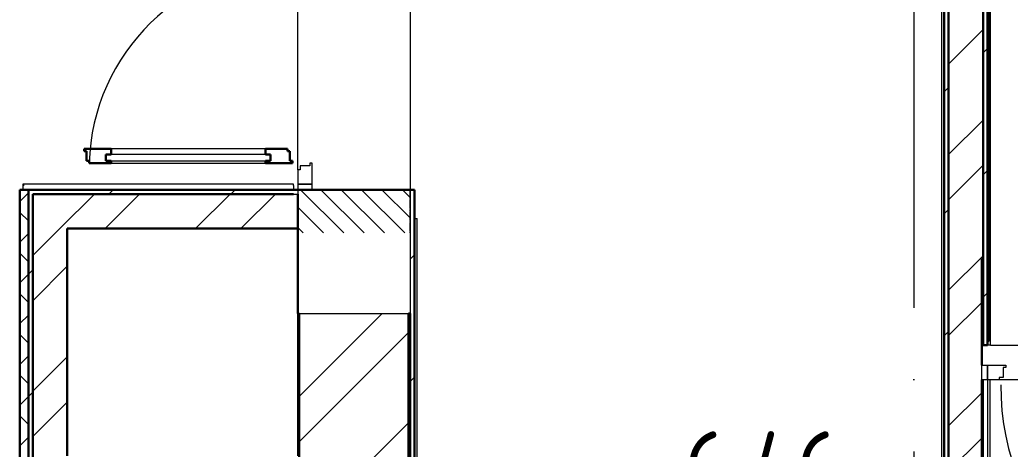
# Model space of a CAD drawing. Header units: millimetres. Extents: x -325553 to 627452, y -28539 to 738858.
# Drawn here: x 130812 to 134251, y 456637 to 458130 of the extents above; entities that cross this region are included whole.
import ezdxf

# ---------------------------------------------------------------- set-up
doc = ezdxf.new("R2010")
doc.units = ezdxf.units.MM
doc.linetypes.add('ADSK_Линия сетки', pattern=[25, 20, -2.5, 0, -2.5])
doc.linetypes.add('ADSK_Штриховая_ш2 п1_5', pattern=[4.5, 3, -1.5])
for name, color, linetype, lineweight in [('Двери', 252, 'Continuous', 9), ('Марки помещений', 252, 'Continuous', 20), ('Ограждение', 252, 'Continuous', 9), ('Оси', 252, 'Continuous', 9), ('Стены внутренние', 7, 'Continuous', 18), ('Стены наружные', 7, 'Continuous', 18), ('Стены штриховка', 7, 'Continuous', 9)]:
    doc.layers.add(name, color=color, linetype=linetype, lineweight=lineweight)
doc.layers.add('Двери открывание', color=7, linetype='Continuous', lineweight=9, true_color=0xc0c0c0)
doc.styles.add('GOST Common_2', font='', dxfattribs={"width": 0.9, "height": 250})
doc.styles.get('GOST Common_2').set_extended_font_data('GOST type B')

# ---------------------------------------------------------------- blocks, each defined once
blk = doc.blocks.new('2 этаж')
at = {"layer": 'Двери', "lineweight": 18, "true_color": 0x636466}
h = blk.add_hatch(dxfattribs=at)
h.set_pattern_fill('FP_2', color=251, angle=90, style=0, pattern_type=2)
h.set_pattern_definition([(135, (131231.006, 20395.747), (-35.3553, -35.3553), [])])
h.paths.add_polyline_path([(131036, 19470.7), (131426, 19470.7), (131426, 19620.7), (131036, 19620.7), (131036, 19490.5)])
h.paths.add_polyline_path([(131234.3, 21420.7), (131426, 21420.7), (131426, 21570.7), (131036, 21570.7), (131036, 21420.7)])
at = {"layer": 'Двери', "color": 251, "lineweight": 30, "true_color": 0x636466}
for p, q in [((130388, 19762.7), (130294, 19762.7)), ((130294, 19762.7), (130294, 19754.7)), ((130294, 19754.7), (130303, 19754.7)), ((130303, 19754.7), (130303, 19720.7)), ((130388, 19742.7), (130370, 19742.7)), ((130370, 19742.7), (130370, 19721.7)), ((130388, 19762.7), (130388, 19742.7)), ((131000, 19762.7), (130924, 19762.7)), ((130924, 19762.7), (130924, 19742.7)), ((130924, 19742.7), (130942, 19742.7)), ((130942, 19742.7), (130942, 19721.7)), ((131000, 19754.7), (131000, 19762.7)), ((131009, 19754.7), (131000, 19754.7)), ((131009, 19720.7), (131009, 19754.7)), ((130303, 19720.7), (130312, 19720.7)), ((130312, 19720.7), (130312, 19712.7)), ((130312, 19712.7), (130388, 19712.7)), ((130370, 19721.7), (130388, 19721.7)), ((130388, 19721.7), (130388, 19712.7)), ((130924, 19721.7), (130924, 19712.7)), ((130942, 19721.7), (130924, 19721.7)), ((130924, 19712.7), (131018, 19712.7)), ((131018, 19720.7), (131009, 19720.7)), ((131018, 19712.7), (131018, 19720.7))]:
    blk.add_line(p, q, dxfattribs=at)
at = {"layer": 'Двери', "color": 251, "true_color": 0x636466}
for p, q in [((130942, 19742.7), (130370, 19742.7)), ((130370, 19742.7), (130370, 19721.7)), ((130924, 19762.7), (130388, 19762.7)), ((130942, 19721.7), (130942, 19742.7)), ((130370, 19721.7), (130942, 19721.7)), ((130388, 19712.7), (130924, 19712.7)), ((131086, 19712.7), (131078, 19712.7)), ((131078, 19712.7), (131078, 19703.7)), ((131086, 19640.7), (131086, 19712.7)), ((131036, 19689.7), (131036, 19640.7)), ((131044, 19689.7), (131036, 19689.7)), ((131078, 19703.7), (131044, 19703.7)), ((131044, 19703.7), (131044, 19689.7)), ((131086, 19640.7), (131036, 19640.7)), ((131036, 19640.7), (131036, 19620.7)), ((131036, 19640.7), (131086, 19640.7)), ((131086, 19620.7), (131086, 19640.7)), ((131036, 19620.7), (131086, 19620.7)), ((133411, 19010.7), (133431, 19010.7)), ((133411, 18960.7), (133411, 19010.7)), ((133431, 19010.7), (133431, 18960.7)), ((133431, 19010.7), (133495, 19010.7)), ((133431, 18960.7), (133431, 19010.7)), ((133486, 19002.7), (133486, 18968.7)), ((133495, 19002.7), (133486, 19002.7)), ((133495, 19010.7), (133495, 19002.7)), ((133431, 18960.7), (133411, 18960.7)), ((133472, 18960.7), (133431, 18960.7)), ((133472, 18968.7), (133472, 18960.7)), ((133486, 18968.7), (133472, 18968.7))]:
    blk.add_line(p, q, dxfattribs=at)
at = {"layer": 'Двери', "color": 251, "linetype": 'ADSK_Штриховая_ш2 п1_5', "true_color": 0x636466}
for p, q in [((131426, 19620.7), (131036, 19620.7)), ((131036, 19620.7), (131036, 19470.7)), ((131426, 19470.7), (131426, 19620.7))]:
    blk.add_line(p, q, dxfattribs=at)
at = {"layer": 'Двери открывание', "color": 251, "true_color": 0x636466}
for centre, radius, start, end in [((131018, 19694.7), 706, 90, 178.539), ((134375, 18942.7), 898, 180, 268.8515)]:
    blk.add_arc(centre, radius, start, end, dxfattribs=at)
at = {"layer": 'Ограждение', "color": 251, "true_color": 0x636466}
for p, q in [((133271, 21835.7), (133271, 18290.7)), ((133441.5, 19080.7), (133441.5, 21835.7)), ((131021, 19640.7), (130081, 19640.7)), ((130081, 19640.7), (130081, 19620.7)), ((131021, 19635.7), (131021, 19640.7)), ((131021, 19635.7), (131021, 19620.7)), ((131441, 19520.7), (131451, 19520.7)), ((131451, 18590.7), (131451, 19520.7)), ((133431.5, 19095.7), (133431.5, 19080.7)), ((133441.5, 19080.7), (133431.5, 19080.7)), ((133431, 18960.7), (133431, 18660.7)), ((133441, 16155.7), (133441, 18960.7))]:
    blk.add_line(p, q, dxfattribs=at)
blk.add_open_spline([(130081, 19640.7), (130081, 19640.7), (130081.1, 19640.7), (130081.4, 19640.4), (130081.7, 19640.1), (130082, 19639.8), (130082.2, 19639.5), (130082.5, 19639.2), (130083, 19638.8), (130083.4, 19638.3), (130083.8, 19638), (130084.2, 19637.6), (130084.9, 19636.8), (130085.6, 19636.2), (130086, 19635.7)], degree=3, knots=[0, 0, 0, 0, 0.166667, 0.25, 0.333333, 0.416667, 0.458333, 0.5, 0.583333, 0.666667, 0.708333, 0.75, 0.833333, 1, 1, 1, 1], dxfattribs=at)
at = {"layer": 'Оси', "color": 251, "linetype": 'ADSK_Линия сетки', "ltscale": 100, "true_color": 0x636466}
for p, q in [((131426, 33711.4), (131426, -32265.4)), ((133176, 33711.4), (133176, -32265.4))]:
    blk.add_line(p, q, dxfattribs=at)
at = {"layer": 'Стены внутренние', "color": 251, "true_color": 0x636466}
for p, q in [((131426, 21845.7), (131426, 19620.7)), ((131036, 19689.7), (131036, 21351.7)), ((131036, 19620.7), (131036, 19605.7)), ((131036, 18695.7), (131036, 19190.7)), ((131041, 19190.7), (131421, 19190.7))]:
    blk.add_line(p, q, dxfattribs=at)
at = {"layer": 'Стены внутренние', "color": 251, "lineweight": 30, "true_color": 0x636466}
for p, q in [((131426, 19620.7), (131036, 19620.7)), ((131036, 19190.7), (131036, 19485.7)), ((131041, 19190.7), (131036, 19190.7)), ((131426, 19190.7), (131421, 19190.7))]:
    blk.add_line(p, q, dxfattribs=at)
at = {"layer": 'Стены наружные', "color": 251, "lineweight": 30, "true_color": 0x636466}
for p, q in [((133281, 18280.7), (133281, 21845.7)), ((133296, 18265.7), (133296, 21860.7)), ((133296, 21860.7), (133296, 18265.7)), ((133416, 19080.7), (133416, 21860.7)), ((133431, 21845.7), (133431, 19080.7)), ((133431.5, 19095.7), (133431.5, 21845.7)), ((133436.5, 21840.7), (133436.5, 19095.7)), ((130071, 19620.7), (131036, 19620.7)), ((130071, 17015.7), (130071, 19620.7)), ((130101, 16975.7), (130101, 19620.7)), ((131021, 19605.7), (130116, 19605.7)), ((130116, 19605.7), (130116, 16960.7)), ((131036, 19485.7), (131036, 19605.7)), ((131441, 19620.7), (131426, 19620.7)), ((131441, 18580.7), (131441, 19620.7)), ((131036, 19485.7), (130236, 19485.7)), ((130236, 19485.7), (130236, 18695.7)), ((133411, 19380.7), (133411, 19010.7)), ((133416, 19380.7), (133411, 19380.7)), ((131041, 19190.7), (131041, 17440.7)), ((131421, 19190.7), (131421, 17440.7)), ((131426, 19190.7), (131426, 18445.7)), ((133436.5, 19095.7), (133431.5, 19095.7)), ((133431, 19080.7), (133416, 19080.7)), ((133411, 18960.7), (133411, 18660.7))]:
    blk.add_line(p, q, dxfattribs=at)
at = {"layer": 'Стены наружные', "color": 251, "linetype": 'Continuous', "lineweight": 9, "true_color": 0x636466}
for p, q in [((133431.5, 20182.6), (133436.5, 20187.6)), ((133296, 20057.3), (133416, 20177.3)), ((133416, 20096.4), (133431, 20111.4)), ((133431.5, 20111.9), (133436.5, 20116.9)), ((133431.5, 20041.2), (133436.5, 20046.2)), ((133281, 19961.4), (133296, 19976.4)), ((133431.5, 19970.5), (133436.5, 19975.5)), ((133431.5, 19899.8), (133436.5, 19904.8)), ((133296, 19743), (133416, 19863)), ((133431.5, 19829), (133436.5, 19834)), ((133431.5, 19758.3), (133436.5, 19763.3)), ((133296, 19585.9), (133416, 19705.9)), ((133416, 19672.1), (133431, 19687.1)), ((133431.5, 19687.6), (133436.5, 19692.6)), ((130071, 19579.8), (130101, 19609.8)), ((130209.9, 19485.7), (130329.9, 19605.7)), ((130367.1, 19485.7), (130487.1, 19605.7)), ((130379.8, 19605.7), (130394.8, 19620.7)), ((130681.4, 19485.7), (130801.4, 19605.7)), ((130804, 19605.7), (130819, 19620.7)), ((130838.6, 19485.7), (130958.6, 19605.7)), ((133431.5, 19616.9), (133436.5, 19621.9)), ((130101, 19512.2), (130071, 19542.2)), ((133281, 19537.1), (133296, 19552.1)), ((133431.5, 19546.2), (133436.5, 19551.2)), ((130071, 19438.4), (130101, 19468.4)), ((130116, 19391.8), (130209.9, 19485.7)), ((133431.5, 19475.5), (133436.5, 19480.5)), ((130101, 19370.7), (130071, 19400.7)), ((133431.5, 19404.8), (133436.5, 19409.8)), ((131426, 19379.2), (131441, 19394.2)), ((133296, 19271.6), (133416, 19391.6)), ((130071, 19297), (130101, 19327)), ((130101, 19327), (130116, 19342)), ((130116, 19234.7), (130236, 19354.7)), ((133431.5, 19334.1), (133436.5, 19339.1)), ((130101, 19229.3), (130071, 19259.3)), ((133416, 19247.9), (133431, 19262.9)), ((133431.5, 19263.4), (133436.5, 19268.4)), ((133296, 19114.4), (133411, 19229.4)), ((131041, 18902.4), (131329.3, 19190.7)), ((131041, 18902.4), (131329.3, 19190.7)), ((133431.5, 19192.6), (133436.5, 19197.6)), ((130071, 19155.5), (130101, 19185.5)), ((131041, 18745.3), (131421, 19125.3)), ((131041, 18745.3), (131421, 19125.3)), ((133281, 19112.9), (133296, 19127.9)), ((133431.5, 19121.9), (133436.5, 19126.9)), ((130101, 19087.9), (130071, 19117.9)), ((130071, 19014.1), (130101, 19044.1)), ((130116, 18920.4), (130236, 19040.4)), ((130101, 18946.5), (130071, 18976.5)), ((131426, 18954.9), (131441, 18969.9)), ((130101, 18902.7), (130116, 18917.7)), ((133296, 18800.1), (133411, 18915.1)), ((130071, 18872.7), (130101, 18902.7)), ((130116, 18763.2), (130236, 18883.2)), ((130101, 18805.1), (130071, 18835.1)), ((131041, 18431), (131421, 18811)), ((131041, 18431), (131421, 18811)), ((130071, 18731.3), (130101, 18761.3)), ((133296, 18643), (133411, 18758))]:
    blk.add_line(p, q, dxfattribs=at)
at = {"layer": 'Стены наружные', "color": 251, "true_color": 0x636466}
for p, q in [((131426, 19620.7), (131426, 19190.7)), ((133441.5, 19080.7), (134441, 19080.7)), ((133416, 18960.7), (133416, 18660.7)), ((134380, 18960.7), (133472, 18960.7))]:
    blk.add_line(p, q, dxfattribs=at)
at = {"layer": 'Стены штриховка', "color": 251, "true_color": 0x636466}
blk.add_line((131021, 19605.7), (131036, 19605.7), dxfattribs=at)
at = {"layer": 'Марки помещений', "color": 251, "true_color": 0x636466, "style": 'GOST Common_2', "width": 0.9}
blk.add_text('%%U6,46', height=250, dxfattribs=at).set_placement((132377.6, 18531.3))

msp = doc.modelspace()

# ---------------------------------------------------------------- block references
msp.add_blockref('2 этаж', (740.6, 437918.3))

doc.saveas('drawing.dxf')
